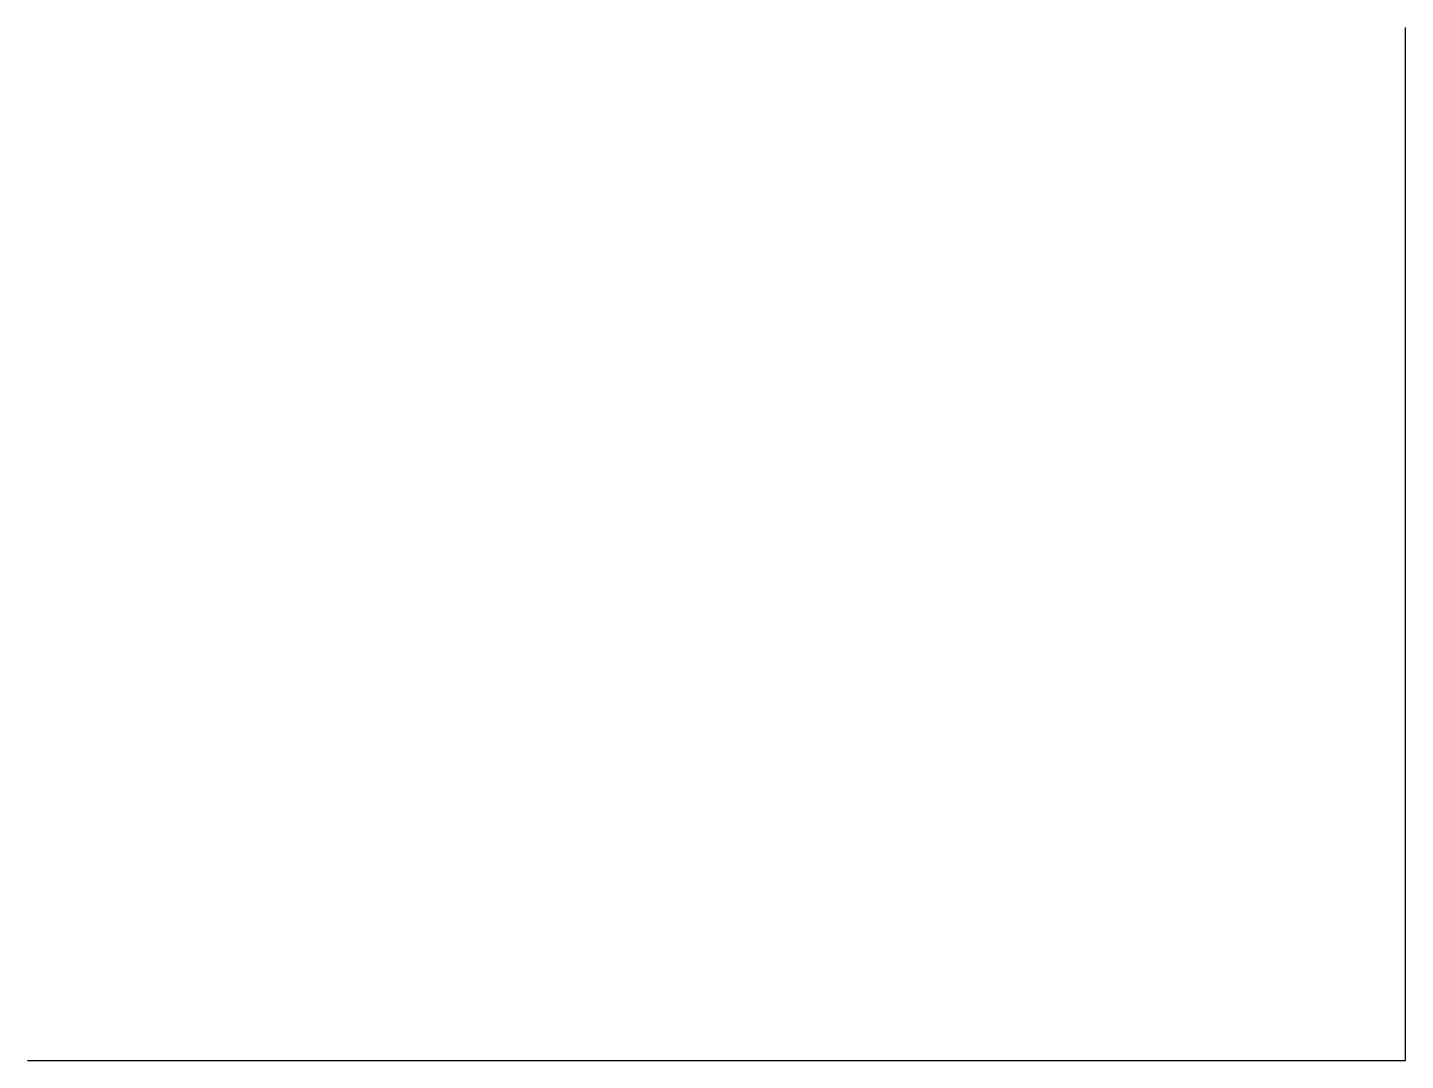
# Model space of a CAD drawing. Header units: metres. Extents: x 0 to 4, y 0 to 3.
import ezdxf

# ---------------------------------------------------------------- set-up
doc = ezdxf.new("R2010")
doc.units = ezdxf.units.M
doc.layers.add('WALL', color=7, linetype='CONTINUOUS')

msp = doc.modelspace()

# ---------------------------------------------------------------- linework, layer by layer
at = {"layer": 'WALL'}
for p, q in [((4, 0), (4, 3)), ((0, 0), (4, 0))]:
    msp.add_line(p, q, dxfattribs=at)

doc.saveas('drawing.dxf')
